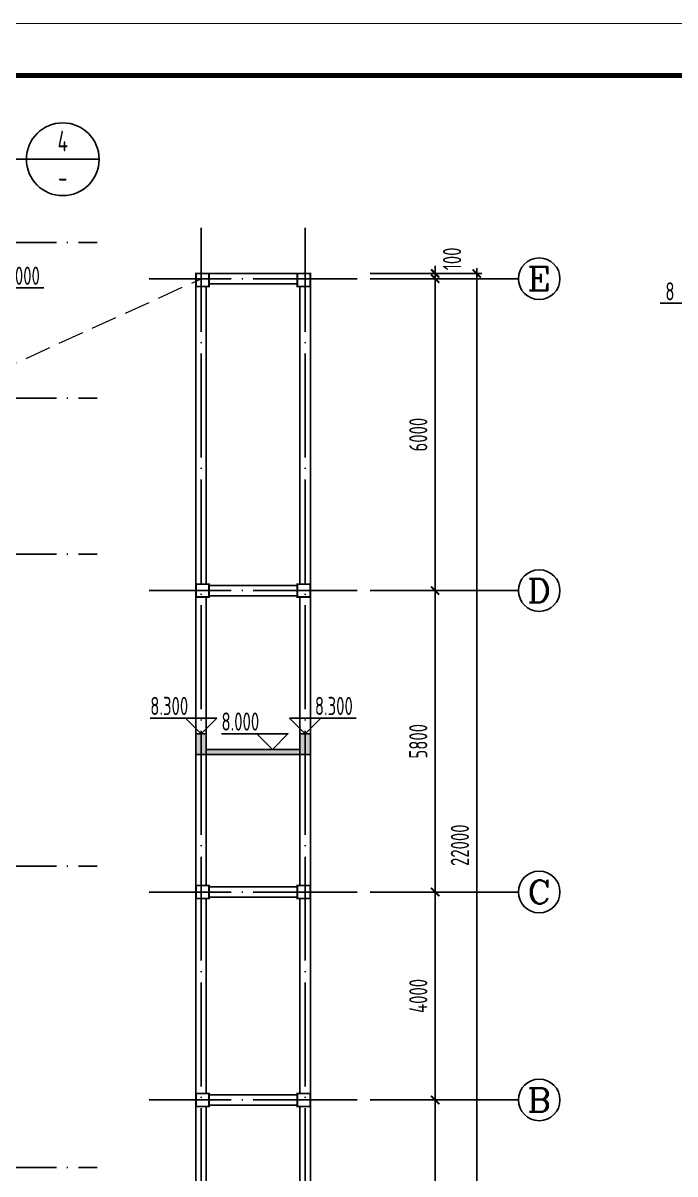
# Model space of a CAD drawing. Extents: x 297659 to 993057, y 192802 to 252212.
# Drawn here: x 828863 to 841398, y 212687 to 234832 of the extents above; entities that cross this region are included whole.
import ezdxf
from ezdxf.enums import TextEntityAlignment as Align

# ---------------------------------------------------------------- set-up
doc = ezdxf.new("R2010")
doc.units = 0
doc.header["$LTSCALE"] = 1000
doc.linetypes.add('DASH', pattern=[0.35, 0.25, -0.1])
doc.linetypes.add('DOTE', pattern=[2.42, 2, -0.2, 0.02, -0.2])
doc.layers.get('0').update_dxf_attribs({"linetype": 'CONTINUOUS'})
doc.layers.get('DEFPOINTS').update_dxf_attribs({"linetype": 'CONTINUOUS'})
for name, color, linetype in [('AXIS', 8, 'DOTE'), ('AXIS_DIM', 3, 'CONTINUOUS'), ('AXIS_TEXT', 3, 'CONTINUOUS'), ('FRAME', 3, 'CONTINUOUS'), ('HATCH', 8, 'CONTINUOUS'), ('roof', 30, 'CONTINUOUS'), ('S_BEAM', 4, 'CONTINUOUS'), ('S_CL', 2, 'CONTINUOUS'), ('TEXT', 7, 'CONTINUOUS'), ('THIN', 7, 'CONTINUOUS'), ('WELD', 7, 'CONTINUOUS'), ('填充', 8, 'CONTINUOUS')]:
    doc.layers.add(name, color=color, linetype=linetype)
doc.styles.add('_AXIS', font='complex.shx', dxfattribs={"bigfont": 'gbcbig.shx'})
doc.styles.add('COMPLEX', font='COMPLEX')
doc.styles.add('TSSD_Dimension', font='tssdeng.shx', dxfattribs={"width": 0.7, "bigfont": 'hztxt.shx'})
doc.styles.add('TSSD_Label', font='tssdeng.shx', dxfattribs={"width": 0.7, "bigfont": 'aHzTXT.shx'})
doc.styles.add('TSSD_Num', font='Tssdeng.shx', dxfattribs={"width": 0.7, "bigfont": 'hztxt.shx'})
doc.dimstyles.new('TSSD_100_100', dxfattribs={"dimtxt": 350, "dimasz": 150, "dimexe": 100, "dimexo": 250, "dimgap": 150, "dimtad": 1, "dimdec": 0, "dimzin": 0, "dimdsep": 46, "dimtxsty": 'TSSD_Dimension', "dimblk": 'ARCHTICK', "dimcen": 0, "dimdle": 100, "dimclrd": 3, "dimclre": 3, "dimclrt": 7, "dimadec": 0, "dimazin": 0, "dimtfac": 1, "dimtdec": 0, "dimtix": 1, "dimtmove": 2, "dimatfit": 3, "dimfxl": 100, "dimtolj": 1, "dimtzin": 0, "dimarcsym": 0})

# ---------------------------------------------------------------- blocks, each defined once
blk = doc.blocks.new('_ARCHTICK')
at = {"color": 0}
blk.add_lwpolyline([(-0.53, -0.53, 0.25, 0.25, 0), (0.53, 0.53, 0.5, 0.5, 0)], format="xyseb", dxfattribs=at)
blk = doc.blocks.new('*D149')
at = {"layer": 'AXIS_DIM', "color": 3, "lineweight": -2}
for p, q in [((836787, 208012), (836787, 214212)), ((835537, 214112), (836887, 214112)), ((835537, 208112), (836887, 208112))]:
    blk.add_line(p, q, dxfattribs=at)
at = {"layer": 'DEFPOINTS', "color": 0}
for p in [(835287, 214112), (836787, 214112), (835287, 208112)]:
    blk.add_point(p, dxfattribs=at)
at = {"layer": 'AXIS_DIM', "color": 3, "lineweight": -2, "xscale": 150, "yscale": 150, "zscale": 150}
for p, rotation in [((836787, 214112), 90), ((836787, 208112), 270)]:
    blk.add_blockref('_ARCHTICK', p, dxfattribs=dict(at, rotation=rotation))
at = {"layer": 'AXIS_DIM', "color": 7, "insert": (836462, 211112), "char_height": 350, "attachment_point": 5, "rotation": 90, "style": 'TSSD_Dimension'}
blk.add_mtext('\\A1;6000', dxfattribs=at)
blk = doc.blocks.new('*D150')
at = {"layer": 'AXIS_DIM', "color": 3, "lineweight": -2}
for p, q in [((836787, 218212), (836787, 214012)), ((835537, 218112), (836887, 218112)), ((835537, 214112), (836887, 214112))]:
    blk.add_line(p, q, dxfattribs=at)
at = {"layer": 'DEFPOINTS', "color": 0}
for p in [(835287, 218112), (835287, 214112), (836787, 214112)]:
    blk.add_point(p, dxfattribs=at)
at = {"layer": 'AXIS_DIM', "color": 3, "lineweight": -2, "xscale": 150, "yscale": 150, "zscale": 150}
for p, rotation in [((836787, 218112), 90), ((836787, 214112), 270)]:
    blk.add_blockref('_ARCHTICK', p, dxfattribs=dict(at, rotation=rotation))
at = {"layer": 'AXIS_DIM', "color": 7, "insert": (836462, 216112), "char_height": 350, "attachment_point": 5, "rotation": 90, "style": 'TSSD_Dimension'}
blk.add_mtext('\\A1;4000', dxfattribs=at)
blk = doc.blocks.new('*D151')
at = {"layer": 'AXIS_DIM', "color": 3, "lineweight": -2}
for p, q in [((835537, 229912), (836887, 229912)), ((836787, 230012), (836787, 223812)), ((835537, 223912), (836887, 223912))]:
    blk.add_line(p, q, dxfattribs=at)
at = {"layer": 'DEFPOINTS', "color": 0}
for p in [(835287, 229912), (835287, 223912), (836787, 223912)]:
    blk.add_point(p, dxfattribs=at)
at = {"layer": 'AXIS_DIM', "color": 3, "lineweight": -2, "xscale": 150, "yscale": 150, "zscale": 150}
for p, rotation in [((836787, 229912), 90), ((836787, 223912), 270)]:
    blk.add_blockref('_ARCHTICK', p, dxfattribs=dict(at, rotation=rotation))
at = {"layer": 'AXIS_DIM', "color": 7, "insert": (836462, 226912), "char_height": 350, "attachment_point": 5, "rotation": 90, "style": 'TSSD_Dimension'}
blk.add_mtext('\\A1;6000', dxfattribs=at)
blk = doc.blocks.new('*D152')
at = {"layer": 'AXIS_DIM', "color": 3, "lineweight": -2}
for p, q in [((837587, 207912), (837587, 230112)), ((835537, 230012), (837687, 230012)), ((835537, 208012), (837687, 208012))]:
    blk.add_line(p, q, dxfattribs=at)
at = {"layer": 'DEFPOINTS', "color": 0}
for p in [(835287, 230012), (837587, 230012), (835287, 208012)]:
    blk.add_point(p, dxfattribs=at)
at = {"layer": 'AXIS_DIM', "color": 3, "lineweight": -2, "xscale": 150, "yscale": 150, "zscale": 150}
for p, rotation in [((837587, 230012), 90), ((837587, 208012), 270)]:
    blk.add_blockref('_ARCHTICK', p, dxfattribs=dict(at, rotation=rotation))
at = {"layer": 'AXIS_DIM', "color": 7, "insert": (837262, 219012), "char_height": 350, "attachment_point": 5, "rotation": 90, "style": 'TSSD_Dimension'}
blk.add_mtext('\\A1;22000', dxfattribs=at)
blk = doc.blocks.new('_AXISO')
blk.add_circle((0, 0), 0.5)
at = {"layer": 'AXIS_TEXT', "style": 'COMPLEX', "width": 1.041667}
blk.add_attdef('A', text='', height=0.56, dxfattribs=at).set_placement((-0.25, -0.28), (0.25, -0.28), align=Align.FIT)
blk = doc.blocks.new('*D148')
at = {"layer": 'AXIS_DIM', "color": 3, "lineweight": -2}
for p, q in [((835537, 223912), (836887, 223912)), ((836787, 218012), (836787, 224012)), ((835537, 218112), (836887, 218112))]:
    blk.add_line(p, q, dxfattribs=at)
at = {"layer": 'DEFPOINTS', "color": 0}
for p in [(835287, 223912), (836787, 223912), (835287, 218112)]:
    blk.add_point(p, dxfattribs=at)
at = {"layer": 'AXIS_DIM', "color": 3, "lineweight": -2, "xscale": 150, "yscale": 150, "zscale": 150}
for p, rotation in [((836787, 223912), 90), ((836787, 218112), 270)]:
    blk.add_blockref('_ARCHTICK', p, dxfattribs=dict(at, rotation=rotation))
at = {"layer": 'AXIS_DIM', "color": 7, "insert": (836462, 221012), "char_height": 350, "attachment_point": 5, "rotation": 90, "style": 'TSSD_Dimension'}
blk.add_mtext('\\A1;5800', dxfattribs=at)
blk = doc.blocks.new('*D154')
at = {"layer": 'AXIS_DIM', "color": 3, "lineweight": -2}
for p, q in [((836787, 230012), (836787, 230162)), ((835537, 230012), (836887, 230012)), ((835537, 229912), (836887, 229912)), ((836787, 229912), (836787, 230012)), ((836787, 229912), (836787, 229762))]:
    blk.add_line(p, q, dxfattribs=at)
at = {"layer": 'DEFPOINTS', "color": 0}
for p in [(835287, 230012), (835287, 229912), (836787, 230012)]:
    blk.add_point(p, dxfattribs=at)
at = {"layer": 'AXIS_DIM', "color": 3, "lineweight": -2, "xscale": 150, "yscale": 150, "zscale": 150}
for p, rotation in [((836787, 230012), 270), ((836787, 229912), 90)]:
    blk.add_blockref('_ARCHTICK', p, dxfattribs=dict(at, rotation=rotation))
at = {"layer": 'AXIS_DIM', "color": 7, "insert": (837112, 230294), "char_height": 350, "attachment_point": 5, "rotation": 90, "style": 'TSSD_Dimension'}
blk.add_mtext('\\A1;100', dxfattribs=at)
blk = doc.blocks.new('ts_idx')
at = {"color": 0, "linetype": 'ByBlock', "lineweight": -2}
blk.add_line((-0.5, 0), (0.5, 0), dxfattribs=at)
blk.add_circle((0, 0), 0.5, dxfattribs=at)
at = {"color": 0, "linetype": 'ByBlock', "lineweight": -2, "style": 'TSSD_Num', "width": 0.7}
for tag, p in [('1', (0, 0.25)), ('A', (0, -0.25))]:
    blk.add_attdef(tag, text='', height=0.286, dxfattribs=at).set_placement(p, align=Align.MIDDLE_CENTER)
blk = doc.blocks.new('A$C2F0C53E4')
at = {"layer": 'FRAME'}
for points in [[(10, 42010, 20, 20, 0), (10, 10, 20, 20, 0), (59410, 10, 20, 20, 0), (59410, 42010, 20, 20, 0)], [(2510, 41010, 100, 100, 0), (2510, 1010, 100, 100, 0), (58410, 1010, 100, 100, 0), (58410, 41010, 100, 100, 0)]]:
    blk.add_lwpolyline(points, format="xyseb", close=True, dxfattribs=at)

msp = doc.modelspace()

# ---------------------------------------------------------------- hatches: boundary and pattern name
at = {"layer": 'HATCH'}
msp.add_hatch(color=256, dxfattribs=at).paths.add_polyline_path([(832186.971, 221156.428), (832386.971, 221156.428), (832386.971, 220856.428), (834186.971, 220856.428), (834186.971, 221156.428), (834386.971, 221156.428), (834386.971, 220756.428), (832186.971, 220756.428)])

# ---------------------------------------------------------------- linework, layer by layer
at = {"layer": 'AXIS'}
for p, q in [((832286.971, 207111.708), (832286.971, 230911.708)), ((834286.971, 207111.708), (834286.971, 230911.708)), ((812986.971, 230611.708), (830286.971, 230611.708)), ((835286.971, 229911.708), (831286.971, 229911.708)), ((812986.971, 227611.708), (830286.971, 227611.708)), ((812986.971, 224611.708), (830286.971, 224611.708)), ((835286.971, 223911.708), (831286.971, 223911.708)), ((812986.971, 218611.708), (830286.971, 218611.708)), ((835286.971, 218111.708), (831286.971, 218111.708)), ((835286.971, 214111.708), (831286.971, 214111.708)), ((812986.971, 212811.708), (830286.971, 212811.708))]:
    msp.add_line(p, q, dxfattribs=at)
at = {"layer": 'AXIS_TEXT'}
for p, q in [((835536.971, 229911.708), (838386.898, 229911.708)), ((835536.971, 223911.708), (838386.898, 223911.708)), ((835536.971, 218111.708), (838386.898, 218111.708)), ((836036.971, 214111.708), (838386.898, 214111.708))]:
    msp.add_line(p, q, dxfattribs=at)
at = {"layer": 'roof'}
msp.add_lwpolyline([(832186.971, 221156.428), (832386.971, 221156.428), (832386.971, 220856.428), (834186.971, 220856.428), (834186.971, 221156.428), (834386.971, 221156.428), (834386.971, 220756.428), (832186.971, 220756.428), (832186.971, 220756.428), (832186.971, 221156.428)], dxfattribs=at)
at = {"layer": 'S_BEAM', "ltscale": 0.01}
for p, q in [((832436.971, 230011.707), (834136.971, 230011.707)), ((832186.971, 224036.709), (832186.971, 229761.707)), ((832386.971, 224036.709), (832386.971, 229761.707)), ((832436.971, 229811.707), (834136.971, 229811.707)), ((834186.971, 224036.709), (834186.971, 229761.707)), ((834386.971, 224036.709), (834386.971, 229761.707)), ((832436.971, 224011.709), (834136.971, 224011.709)), ((832186.971, 218236.708), (832186.971, 223786.709)), ((832386.971, 218236.708), (832386.971, 223786.709)), ((832436.971, 223811.709), (834136.971, 223811.709)), ((834186.971, 218236.708), (834186.971, 223786.709)), ((834386.971, 218236.708), (834386.971, 223786.709)), ((832436.971, 218211.708), (834136.971, 218211.708)), ((832186.971, 214236.708), (832186.971, 217986.708)), ((832386.971, 214236.708), (832386.971, 217986.708)), ((832436.971, 218011.708), (834136.971, 218011.708)), ((834186.971, 214236.708), (834186.971, 217986.708)), ((834386.971, 214236.708), (834386.971, 217986.708)), ((832436.971, 214211.708), (834136.971, 214211.708)), ((832186.971, 208261.708), (832186.971, 213986.708)), ((832386.971, 208261.708), (832386.971, 213986.708)), ((832436.971, 214011.708), (834136.971, 214011.708)), ((834186.971, 208261.708), (834186.971, 213986.708)), ((834386.971, 208261.708), (834386.971, 213986.708))]:
    msp.add_line(p, q, dxfattribs=at)
at = {"layer": 'S_CL', "ltscale": 0.01, "const_width": 35}
for points in [[(832436.971, 229761.707), (832436.971, 230011.707), (832186.971, 230011.707), (832186.971, 229761.707)], [(834386.971, 229761.707), (834386.971, 230011.707), (834136.971, 230011.707), (834136.971, 229761.707)], [(832436.971, 223786.709), (832436.971, 224036.709), (832186.971, 224036.709), (832186.971, 223786.709)], [(834386.971, 223786.709), (834386.971, 224036.709), (834136.971, 224036.709), (834136.971, 223786.709)], [(832436.971, 217986.708), (832436.971, 218236.708), (832186.971, 218236.708), (832186.971, 217986.708)], [(834386.971, 217986.708), (834386.971, 218236.708), (834136.971, 218236.708), (834136.971, 217986.708)], [(832436.971, 213986.708), (832436.971, 214236.708), (832186.971, 214236.708), (832186.971, 213986.708)], [(834386.971, 213986.708), (834386.971, 214236.708), (834136.971, 214236.708), (834136.971, 213986.708)]]:
    msp.add_lwpolyline(points, close=True, dxfattribs=at)
at = {"layer": 'TEXT', "linetype": 'DASH', "lineweight": 13, "ltscale": 2}
msp.add_line((820636.971, 224611.708), (832286.971, 229911.708), dxfattribs=at)
at = {"layer": 'THIN'}
msp.add_line((826500.905, 232210.09), (829524.404, 232210.09), dxfattribs=at)
for points in [[(829265.509, 229734.609), (827987.047, 229734.609), (828287.047, 229434.609), (828587.047, 229734.609)], [(831308.51, 221456.428), (832586.971, 221456.428), (832286.971, 221156.428), (831986.971, 221456.428)], [(835265.433, 221456.428), (833986.971, 221456.428), (834286.971, 221156.428), (834586.971, 221456.428)], [(832678.1, 221156.428), (833956.561, 221156.428), (833656.561, 220856.428), (833356.561, 221156.428)]]:
    msp.add_lwpolyline(points, dxfattribs=at)
at = {"layer": 'WELD'}
msp.add_line((842106.262, 229444.083), (841112.541, 229444.083), dxfattribs=at)

# ---------------------------------------------------------------- block references
at = {"layer": 'AXIS_TEXT'}
ref = msp.add_blockref('_AXISO', (838786.898, 229911.708), dxfattribs=dict(at, xscale=-800, yscale=800, zscale=800))
ref.add_attrib('A', 'E', dxfattribs={"height": 452.548, "style": '_AXIS', "width": 1.3125}).set_placement((838560.624, 229685.434), (839013.172, 229685.434), align=Align.FIT)
ref = msp.add_blockref('_AXISO', (838786.898, 223911.708), dxfattribs=dict(at, xscale=-800, yscale=800, zscale=800))
ref.add_attrib('A', 'D', dxfattribs={"height": 452.548, "style": '_AXIS', "width": 1.235294}).set_placement((838560.624, 223685.434), (839013.172, 223685.434), align=Align.FIT)
ref = msp.add_blockref('_AXISO', (838786.898, 218111.708), dxfattribs=dict(at, xscale=-800, yscale=800, zscale=800))
ref.add_attrib('A', 'C', dxfattribs={"height": 452.548, "style": '_AXIS', "width": 1.4}).set_placement((838560.624, 217885.434), (839013.172, 217885.434), align=Align.FIT)
ref = msp.add_blockref('_AXISO', (838786.898, 214111.708), dxfattribs=dict(at, xscale=-800, yscale=800, zscale=800))
ref.add_attrib('A', 'B', dxfattribs={"height": 452.548, "style": '_AXIS', "width": 1.235294}).set_placement((838560.624, 213885.434), (839013.172, 213885.434), align=Align.FIT)
at = {"layer": 'THIN'}
ref = msp.add_blockref('ts_idx', (829626.897, 232210.09), dxfattribs=dict(at, xscale=1400, yscale=1400, zscale=1400))
ref.add_attrib('1', '4', dxfattribs={"height": 400, "style": 'TSSD_Num', "width": 0.7}).set_placement((829626.897, 232560.09), align=Align.MIDDLE_CENTER)
ref.add_attrib('10', '-', dxfattribs={"height": 400, "style": 'TSSD_Num', "width": 0.7}).set_placement((829626.897, 231860.09), align=Align.MIDDLE_CENTER)
at = {"layer": '填充'}
msp.add_blockref('A$C2F0C53E4', (804836.971, 192811.708), dxfattribs=at)

# ---------------------------------------------------------------- texts
at = {"layer": 'TEXT', "style": 'TSSD_Label', "width": 0.7}
msp.add_text('8', height=350, dxfattribs=at).set_placement((841212.541, 229494.083))
at = {"layer": 'THIN', "style": 'TSSD_Label', "width": 0.7}
for s, p in [('7.000', (828473.97, 229794.609)), ('8.300', (831308.51, 221516.428)), ('8.300', (834473.894, 221516.428)), ('8.000', (832678.1, 221216.428))]:
    msp.add_text(s, height=350, dxfattribs=at).set_placement(p)

# ---------------------------------------------------------------- dimensions: what is measured, and where the dimension line sits
at = {"layer": 'AXIS_DIM'}
dim = msp.add_linear_dim(base=(836786.898, 230011.708), p1=(835286.971, 229911.708), p2=(835286.971, 230011.708), angle=270, dimstyle='TSSD_100_100', dxfattribs=at)
dim.commit()
dim.dimension.update_dxf_attribs({"geometry": '*D154', "text_midpoint": (837111.898, 230293.952), "dimtype": 128})
for p1, p2, distance, picture, middle in [((835286.971, 208011.708), (835286.971, 230011.708), -2299.927, '*D152', (837261.898, 219011.708)), ((835286.971, 229911.708), (835286.971, 223911.708), 1499.927, '*D151', (836461.898, 226911.708)), ((835286.971, 218111.708), (835286.971, 223911.708), -1499.927, '*D148', (836461.898, 221011.708)), ((835286.971, 218111.708), (835286.971, 214111.708), 1499.927, '*D150', (836461.898, 216111.708)), ((835286.971, 208111.708), (835286.971, 214111.708), -1499.927, '*D149', (836461.898, 211111.708))]:
    dim = msp.add_aligned_dim(p1=p1, p2=p2, distance=distance, dimstyle='TSSD_100_100', dxfattribs=at)
    dim.commit()
    dim.dimension.update_dxf_attribs({"geometry": picture, "text_midpoint": middle})

doc.saveas('drawing.dxf')
